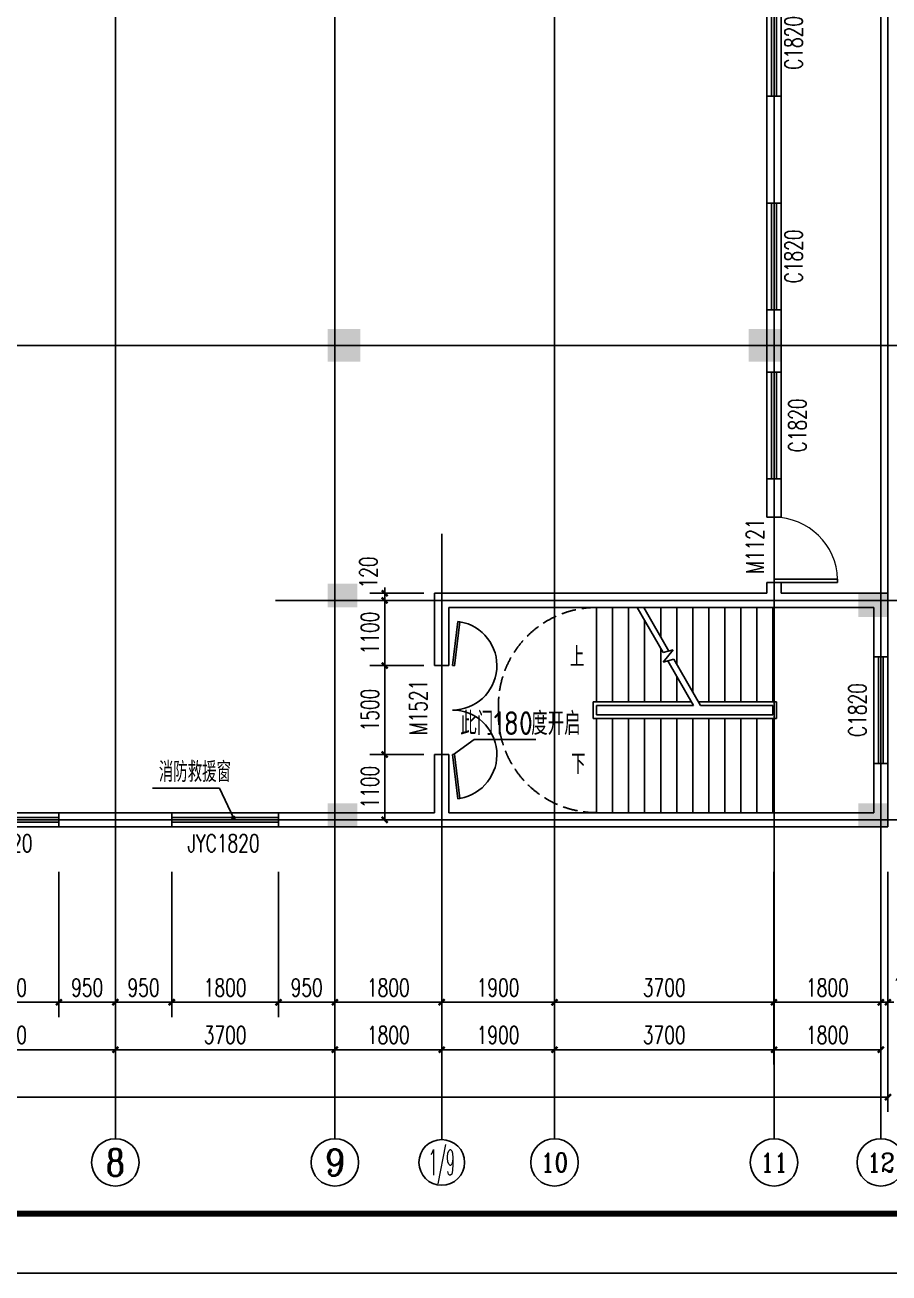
# Model space of a CAD drawing. Extents: x -522490 to 417652, y 450811 to 1108047.
# Drawn here: x 374921 to 389482, y 777246 to 798292 of the extents above; entities that cross this region are included whole.
import ezdxf
from ezdxf.enums import TextEntityAlignment as Align

# ---------------------------------------------------------------- set-up
doc = ezdxf.new("R2010")
doc.units = 0
doc.header["$LTSCALE"] = 1000
doc.header["$MEASUREMENT"] = 0
doc.linetypes.add('DASH', pattern=[0.35, 0.25, -0.1])
for name, color, linetype in [('AXIS', 3, 'Continuous'), ('AXIS_TEXT', 7, 'Continuous'), ('COLU_HATCH', 2, 'Continuous'), ('DIM_LEAD', 3, 'Continuous'), ('DIM_SYMB', 3, 'Continuous'), ('DOTE', 1, 'Continuous'), ('PUB_DIM', 3, 'Continuous'), ('PUB_TEXT', 7, 'Continuous'), ('PUB_TITLE', 4, 'Continuous'), ('STAIR', 2, 'Continuous'), ('WALL', 9, 'Continuous'), ('WINDOW', 4, 'Continuous'), ('WINDOW_TEXT', 7, 'Continuous')]:
    doc.layers.add(name, color=color, linetype=linetype)
doc.styles.add('_TCH_AXIS', font='COMPLEX', dxfattribs={"bigfont": 'GBCBIG'})
doc.styles.add('_TCH_DIM', font='SIMPLEX', dxfattribs={"bigfont": 'GBCBIG'})
doc.styles.add('_TCH_DIM_T3', font='SIMPLEX', dxfattribs={"width": 0.705882, "bigfont": 'GBCBIG'})
doc.styles.add('_TCH_WINDOW', font='SIMPLEX', dxfattribs={"bigfont": 'GBCBIG'})
doc.styles.add('COMPLEX', font='COMPLEX')
doc.styles.get("Standard").update_dxf_attribs({"font": 'gbenor.shx', "bigfont": 'gbcbig.shx'})
doc.dimstyles.new('_TCH_ARCH&&100', dxfattribs={"dimtxt": 297.5, "dimasz": 100, "dimexe": 250, "dimexo": 300, "dimgap": 100, "dimtad": 1, "dimdec": 0, "dimzin": 0, "dimdsep": 46, "dimtxsty": '_TCH_DIM_T3', "dimblk": 'ARCHTICK', "dimcen": 0.09, "dimclrt": 7, "dimazin": 2, "dimtfac": 1, "dimtdec": 0, "dimtix": 1, "dimtmove": 2, "dimatfit": 3, "dimfxl": 0, "dimtolj": 1, "dimtzin": 0, "dimarcsym": 0})

# ---------------------------------------------------------------- blocks, each defined once
blk = doc.blocks.new('_AXISO')
blk.add_circle((0, 0), 0.5)
at = {"layer": 'AXIS_TEXT', "style": 'COMPLEX', "width": 1.041667}
blk.add_attdef('A', text='', height=0.56, dxfattribs=at).set_placement((-0.25, -0.28), (0.25, -0.28), align=Align.FIT)
blk = doc.blocks.new('zhu11')
at = {"layer": 'COLU_HATCH'}
for points in [[(258251, 796763), (258251, 797313), (257701, 797313), (257701, 796763)], [(265341, 796763), (265341, 797313), (264791, 797313), (264791, 796763)], [(258201, 792618), (258201, 793018), (257701, 793018), (257701, 792618)], [(267141, 792458), (267141, 792858), (266641, 792858), (266641, 792458)], [(258201, 788918), (258201, 789318), (257701, 789318), (257701, 788918)], [(267141, 788918), (267141, 789318), (266641, 789318), (266641, 788918)]]:
    blk.add_hatch(color=256, dxfattribs=at).paths.add_polyline_path(points)
blk = doc.blocks.new('_ArchTick')
at = {"color": 0, "linetype": 'ByBlock', "const_width": 0.4}
blk.add_lwpolyline([(-0.5, -0.5), (0.5, 0.5)], dxfattribs=at)
blk = doc.blocks.new('*D293')
at = {"layer": 'Defpoints', "color": 0}
for p in [(380983, 788709), (381944, 788709), (381944, 788589)]:
    blk.add_point(p, dxfattribs=at)
at = {"layer": 'PUB_DIM', "color": 0, "lineweight": -2}
for p, q in [((381644, 788709), (380733, 788709)), ((380983, 788709), (380983, 788809)), ((380983, 788589), (380983, 788709)), ((381644, 788589), (380733, 788589)), ((380983, 788589), (380983, 788489))]:
    blk.add_line(p, q, dxfattribs=at)
at = {"layer": 'PUB_DIM', "color": 0, "lineweight": -2, "xscale": 100, "yscale": 100, "zscale": 100}
for p, rotation in [((380983, 788709), 270), ((380983, 788589), 90)]:
    blk.add_blockref('_ArchTick', p, dxfattribs=dict(at, rotation=rotation))
at = {"layer": 'PUB_DIM', "color": 7, "insert": (380708, 789059), "char_height": 297.5, "attachment_point": 5, "rotation": 90, "style": '_TCH_DIM_T3'}
blk.add_mtext('\\A1;120', dxfattribs=at)
blk = doc.blocks.new('*D294')
at = {"layer": 'Defpoints', "color": 0}
for p in [(380983, 788589), (381944, 788589), (381944, 787489)]:
    blk.add_point(p, dxfattribs=at)
at = {"layer": 'PUB_DIM', "color": 0, "lineweight": -2}
for p, q in [((381644, 788589), (380733, 788589)), ((380983, 787489), (380983, 788589)), ((381644, 787489), (380733, 787489))]:
    blk.add_line(p, q, dxfattribs=at)
at = {"layer": 'PUB_DIM', "color": 0, "lineweight": -2, "xscale": 100, "yscale": 100, "zscale": 100}
for p, rotation in [((380983, 788589), 90), ((380983, 787489), 270)]:
    blk.add_blockref('_ArchTick', p, dxfattribs=dict(at, rotation=rotation))
at = {"layer": 'PUB_DIM', "color": 7, "insert": (380735, 788039), "char_height": 297.5, "attachment_point": 5, "rotation": 90, "style": '_TCH_DIM_T3'}
blk.add_mtext('\\A1;1100', dxfattribs=at)
blk = doc.blocks.new('*D295')
at = {"layer": 'Defpoints', "color": 0}
for p in [(380983, 787489), (381944, 787489), (381944, 785989)]:
    blk.add_point(p, dxfattribs=at)
at = {"layer": 'PUB_DIM', "color": 0, "lineweight": -2}
for p, q in [((381644, 787489), (380733, 787489)), ((380983, 785989), (380983, 787489)), ((381644, 785989), (380733, 785989))]:
    blk.add_line(p, q, dxfattribs=at)
at = {"layer": 'PUB_DIM', "color": 0, "lineweight": -2, "xscale": 100, "yscale": 100, "zscale": 100}
for p, rotation in [((380983, 787489), 90), ((380983, 785989), 270)]:
    blk.add_blockref('_ArchTick', p, dxfattribs=dict(at, rotation=rotation))
at = {"layer": 'PUB_DIM', "color": 7, "insert": (380735, 786739), "char_height": 297.5, "attachment_point": 5, "rotation": 90, "style": '_TCH_DIM_T3'}
blk.add_mtext('\\A1;1500', dxfattribs=at)
blk = doc.blocks.new('*D296')
at = {"layer": 'Defpoints', "color": 0}
for p in [(380983, 785989), (381944, 785989), (381944, 784889)]:
    blk.add_point(p, dxfattribs=at)
at = {"layer": 'PUB_DIM', "color": 0, "lineweight": -2}
for p, q in [((381644, 785989), (380733, 785989)), ((380983, 784889), (380983, 785989)), ((381644, 784889), (380733, 784889))]:
    blk.add_line(p, q, dxfattribs=at)
at = {"layer": 'PUB_DIM', "color": 0, "lineweight": -2, "xscale": 100, "yscale": 100, "zscale": 100}
for p, rotation in [((380983, 785989), 90), ((380983, 784889), 270)]:
    blk.add_blockref('_ArchTick', p, dxfattribs=dict(at, rotation=rotation))
at = {"layer": 'PUB_DIM', "color": 7, "insert": (380735, 785439), "char_height": 297.5, "attachment_point": 5, "rotation": 90, "style": '_TCH_DIM_T3'}
blk.add_mtext('\\A1;1100', dxfattribs=at)
blk = doc.blocks.new('*D491')
at = {"layer": 'AXIS', "color": 0, "lineweight": -2}
for p, q in [((373694, 784012), (373694, 781562)), ((375494, 784012), (375494, 781562)), ((373694, 781812), (375494, 781812))]:
    blk.add_line(p, q, dxfattribs=at)
at = {"layer": 'Defpoints', "color": 0}
for p in [(373694, 784312), (375494, 784312), (375494, 781812)]:
    blk.add_point(p, dxfattribs=at)
at = {"layer": 'AXIS', "color": 0, "lineweight": -2, "xscale": 100, "yscale": 100, "zscale": 100, "rotation": 180}
blk.add_blockref('_ArchTick', (373694, 781812), dxfattribs=at)
at = {"layer": 'AXIS', "color": 0, "lineweight": -2, "xscale": 100, "yscale": 100, "zscale": 100}
blk.add_blockref('_ArchTick', (375494, 781812), dxfattribs=at)
at = {"layer": 'AXIS', "color": 7, "insert": (374594, 782060), "char_height": 297.5, "attachment_point": 5, "style": '_TCH_DIM_T3'}
blk.add_mtext('\\A1;1800', dxfattribs=at)
blk = doc.blocks.new('*D492')
at = {"layer": 'AXIS', "color": 0, "lineweight": -2}
for p, q in [((375494, 784012), (375494, 781562)), ((376444, 784012), (376444, 781562)), ((375494, 781812), (376444, 781812))]:
    blk.add_line(p, q, dxfattribs=at)
at = {"layer": 'Defpoints', "color": 0}
for p in [(375494, 784312), (376444, 784312), (376444, 781812)]:
    blk.add_point(p, dxfattribs=at)
at = {"layer": 'AXIS', "color": 0, "lineweight": -2, "xscale": 100, "yscale": 100, "zscale": 100, "rotation": 180}
blk.add_blockref('_ArchTick', (375494, 781812), dxfattribs=at)
at = {"layer": 'AXIS', "color": 0, "lineweight": -2, "xscale": 100, "yscale": 100, "zscale": 100}
blk.add_blockref('_ArchTick', (376444, 781812), dxfattribs=at)
at = {"layer": 'AXIS', "color": 7, "insert": (375969, 782060), "char_height": 297.5, "attachment_point": 5, "style": '_TCH_DIM_T3'}
blk.add_mtext('\\A1;950', dxfattribs=at)
blk = doc.blocks.new('*D493')
at = {"layer": 'AXIS', "color": 0, "lineweight": -2}
for p, q in [((376444, 784012), (376444, 781562)), ((377394, 784012), (377394, 781562)), ((376444, 781812), (377394, 781812))]:
    blk.add_line(p, q, dxfattribs=at)
at = {"layer": 'Defpoints', "color": 0}
for p in [(376444, 784312), (377394, 784312), (377394, 781812)]:
    blk.add_point(p, dxfattribs=at)
at = {"layer": 'AXIS', "color": 0, "lineweight": -2, "xscale": 100, "yscale": 100, "zscale": 100, "rotation": 180}
blk.add_blockref('_ArchTick', (376444, 781812), dxfattribs=at)
at = {"layer": 'AXIS', "color": 0, "lineweight": -2, "xscale": 100, "yscale": 100, "zscale": 100}
blk.add_blockref('_ArchTick', (377394, 781812), dxfattribs=at)
at = {"layer": 'AXIS', "color": 7, "insert": (376919, 782060), "char_height": 297.5, "attachment_point": 5, "style": '_TCH_DIM_T3'}
blk.add_mtext('\\A1;950', dxfattribs=at)
blk = doc.blocks.new('*D494')
at = {"layer": 'AXIS', "color": 0, "lineweight": -2}
for p, q in [((377394, 784012), (377394, 781562)), ((379194, 784012), (379194, 781562)), ((377394, 781812), (379194, 781812))]:
    blk.add_line(p, q, dxfattribs=at)
at = {"layer": 'Defpoints', "color": 0}
for p in [(377394, 784312), (379194, 784312), (379194, 781812)]:
    blk.add_point(p, dxfattribs=at)
at = {"layer": 'AXIS', "color": 0, "lineweight": -2, "xscale": 100, "yscale": 100, "zscale": 100, "rotation": 180}
blk.add_blockref('_ArchTick', (377394, 781812), dxfattribs=at)
at = {"layer": 'AXIS', "color": 0, "lineweight": -2, "xscale": 100, "yscale": 100, "zscale": 100}
blk.add_blockref('_ArchTick', (379194, 781812), dxfattribs=at)
at = {"layer": 'AXIS', "color": 7, "insert": (378294, 782060), "char_height": 297.5, "attachment_point": 5, "style": '_TCH_DIM_T3'}
blk.add_mtext('\\A1;1800', dxfattribs=at)
blk = doc.blocks.new('*D495')
at = {"layer": 'AXIS', "color": 0, "lineweight": -2}
for p, q in [((379194, 784012), (379194, 781562)), ((380144, 784012), (380144, 781562)), ((379194, 781812), (380144, 781812))]:
    blk.add_line(p, q, dxfattribs=at)
at = {"layer": 'Defpoints', "color": 0}
for p in [(379194, 784312), (380144, 784312), (380144, 781812)]:
    blk.add_point(p, dxfattribs=at)
at = {"layer": 'AXIS', "color": 0, "lineweight": -2, "xscale": 100, "yscale": 100, "zscale": 100, "rotation": 180}
blk.add_blockref('_ArchTick', (379194, 781812), dxfattribs=at)
at = {"layer": 'AXIS', "color": 0, "lineweight": -2, "xscale": 100, "yscale": 100, "zscale": 100}
blk.add_blockref('_ArchTick', (380144, 781812), dxfattribs=at)
at = {"layer": 'AXIS', "color": 7, "insert": (379669, 782060), "char_height": 297.5, "attachment_point": 5, "style": '_TCH_DIM_T3'}
blk.add_mtext('\\A1;950', dxfattribs=at)
blk = doc.blocks.new('*D496')
at = {"layer": 'AXIS', "color": 0, "lineweight": -2}
for p, q in [((380144, 784012), (380144, 781562)), ((381944, 784012), (381944, 781562)), ((380144, 781812), (381944, 781812))]:
    blk.add_line(p, q, dxfattribs=at)
at = {"layer": 'Defpoints', "color": 0}
for p in [(380144, 784312), (381944, 784312), (381944, 781812)]:
    blk.add_point(p, dxfattribs=at)
at = {"layer": 'AXIS', "color": 0, "lineweight": -2, "xscale": 100, "yscale": 100, "zscale": 100, "rotation": 180}
blk.add_blockref('_ArchTick', (380144, 781812), dxfattribs=at)
at = {"layer": 'AXIS', "color": 0, "lineweight": -2, "xscale": 100, "yscale": 100, "zscale": 100}
blk.add_blockref('_ArchTick', (381944, 781812), dxfattribs=at)
at = {"layer": 'AXIS', "color": 7, "insert": (381044, 782060), "char_height": 297.5, "attachment_point": 5, "style": '_TCH_DIM_T3'}
blk.add_mtext('\\A1;1800', dxfattribs=at)
blk = doc.blocks.new('*D497')
at = {"layer": 'AXIS', "color": 0, "lineweight": -2}
for p, q in [((381944, 784012), (381944, 781562)), ((383844, 784012), (383844, 781562)), ((381944, 781812), (383844, 781812))]:
    blk.add_line(p, q, dxfattribs=at)
at = {"layer": 'Defpoints', "color": 0}
for p in [(381944, 784312), (383844, 784312), (383844, 781812)]:
    blk.add_point(p, dxfattribs=at)
at = {"layer": 'AXIS', "color": 0, "lineweight": -2, "xscale": 100, "yscale": 100, "zscale": 100, "rotation": 180}
blk.add_blockref('_ArchTick', (381944, 781812), dxfattribs=at)
at = {"layer": 'AXIS', "color": 0, "lineweight": -2, "xscale": 100, "yscale": 100, "zscale": 100}
blk.add_blockref('_ArchTick', (383844, 781812), dxfattribs=at)
at = {"layer": 'AXIS', "color": 7, "insert": (382894, 782060), "char_height": 297.5, "attachment_point": 5, "style": '_TCH_DIM_T3'}
blk.add_mtext('\\A1;1900', dxfattribs=at)
blk = doc.blocks.new('*D498')
at = {"layer": 'AXIS', "color": 0, "lineweight": -2}
for p, q in [((383844, 784012), (383844, 781562)), ((387544, 784012), (387544, 781562)), ((383844, 781812), (387544, 781812))]:
    blk.add_line(p, q, dxfattribs=at)
at = {"layer": 'Defpoints', "color": 0}
for p in [(383844, 784312), (387544, 784312), (387544, 781812)]:
    blk.add_point(p, dxfattribs=at)
at = {"layer": 'AXIS', "color": 0, "lineweight": -2, "xscale": 100, "yscale": 100, "zscale": 100, "rotation": 180}
blk.add_blockref('_ArchTick', (383844, 781812), dxfattribs=at)
at = {"layer": 'AXIS', "color": 0, "lineweight": -2, "xscale": 100, "yscale": 100, "zscale": 100}
blk.add_blockref('_ArchTick', (387544, 781812), dxfattribs=at)
at = {"layer": 'AXIS', "color": 7, "insert": (385694, 782060), "char_height": 297.5, "attachment_point": 5, "style": '_TCH_DIM_T3'}
blk.add_mtext('\\A1;3700', dxfattribs=at)
blk = doc.blocks.new('*D499')
at = {"layer": 'AXIS', "color": 0, "lineweight": -2}
for p, q in [((387544, 784012), (387544, 781562)), ((389344, 784012), (389344, 781562)), ((387544, 781812), (389344, 781812))]:
    blk.add_line(p, q, dxfattribs=at)
at = {"layer": 'Defpoints', "color": 0}
for p in [(387544, 784312), (389344, 784312), (389344, 781812)]:
    blk.add_point(p, dxfattribs=at)
at = {"layer": 'AXIS', "color": 0, "lineweight": -2, "xscale": 100, "yscale": 100, "zscale": 100, "rotation": 180}
blk.add_blockref('_ArchTick', (387544, 781812), dxfattribs=at)
at = {"layer": 'AXIS', "color": 0, "lineweight": -2, "xscale": 100, "yscale": 100, "zscale": 100}
blk.add_blockref('_ArchTick', (389344, 781812), dxfattribs=at)
at = {"layer": 'AXIS', "color": 7, "insert": (388444, 782060), "char_height": 297.5, "attachment_point": 5, "style": '_TCH_DIM_T3'}
blk.add_mtext('\\A1;1800', dxfattribs=at)
blk = doc.blocks.new('*D500')
at = {"layer": 'AXIS', "color": 0, "lineweight": -2}
for p, q in [((389344, 784012), (389344, 781562)), ((389464, 784012), (389464, 781562)), ((389344, 781812), (389244, 781812)), ((389344, 781812), (389464, 781812)), ((389464, 781812), (389564, 781812))]:
    blk.add_line(p, q, dxfattribs=at)
at = {"layer": 'Defpoints', "color": 0}
for p in [(389344, 784312), (389464, 784312), (389464, 781812)]:
    blk.add_point(p, dxfattribs=at)
at = {"layer": 'AXIS', "color": 0, "lineweight": -2, "xscale": 100, "yscale": 100, "zscale": 100}
blk.add_blockref('_ArchTick', (389344, 781812), dxfattribs=at)
at = {"layer": 'AXIS', "color": 0, "lineweight": -2, "xscale": 100, "yscale": 100, "zscale": 100, "rotation": 180}
blk.add_blockref('_ArchTick', (389464, 781812), dxfattribs=at)
at = {"layer": 'AXIS', "color": 7, "insert": (389814, 782087), "char_height": 297.5, "attachment_point": 5, "style": '_TCH_DIM_T3'}
blk.add_mtext('\\A1;120', dxfattribs=at)
blk = doc.blocks.new('*D507')
at = {"layer": 'AXIS', "color": 0, "lineweight": -2}
for p, q in [((372744, 783212), (372744, 780762)), ((376444, 783212), (376444, 780762)), ((372744, 781012), (376444, 781012))]:
    blk.add_line(p, q, dxfattribs=at)
at = {"layer": 'Defpoints', "color": 0}
for p in [(372744, 783512), (376444, 783512), (376444, 781012)]:
    blk.add_point(p, dxfattribs=at)
at = {"layer": 'AXIS', "color": 0, "lineweight": -2, "xscale": 100, "yscale": 100, "zscale": 100, "rotation": 180}
blk.add_blockref('_ArchTick', (372744, 781012), dxfattribs=at)
at = {"layer": 'AXIS', "color": 0, "lineweight": -2, "xscale": 100, "yscale": 100, "zscale": 100}
blk.add_blockref('_ArchTick', (376444, 781012), dxfattribs=at)
at = {"layer": 'AXIS', "color": 7, "insert": (374594, 781260), "char_height": 297.5, "attachment_point": 5, "style": '_TCH_DIM_T3'}
blk.add_mtext('\\A1;3700', dxfattribs=at)
blk = doc.blocks.new('*D508')
at = {"layer": 'AXIS', "color": 0, "lineweight": -2}
for p, q in [((376444, 783212), (376444, 780762)), ((380144, 783212), (380144, 780762)), ((376444, 781012), (380144, 781012))]:
    blk.add_line(p, q, dxfattribs=at)
at = {"layer": 'Defpoints', "color": 0}
for p in [(376444, 783512), (380144, 783512), (380144, 781012)]:
    blk.add_point(p, dxfattribs=at)
at = {"layer": 'AXIS', "color": 0, "lineweight": -2, "xscale": 100, "yscale": 100, "zscale": 100, "rotation": 180}
blk.add_blockref('_ArchTick', (376444, 781012), dxfattribs=at)
at = {"layer": 'AXIS', "color": 0, "lineweight": -2, "xscale": 100, "yscale": 100, "zscale": 100}
blk.add_blockref('_ArchTick', (380144, 781012), dxfattribs=at)
at = {"layer": 'AXIS', "color": 7, "insert": (378294, 781260), "char_height": 297.5, "attachment_point": 5, "style": '_TCH_DIM_T3'}
blk.add_mtext('\\A1;3700', dxfattribs=at)
blk = doc.blocks.new('*D509')
at = {"layer": 'AXIS', "color": 0, "lineweight": -2}
for p, q in [((380144, 783212), (380144, 780762)), ((381944, 783212), (381944, 780762)), ((380144, 781012), (381944, 781012))]:
    blk.add_line(p, q, dxfattribs=at)
at = {"layer": 'Defpoints', "color": 0}
for p in [(380144, 783512), (381944, 783512), (381944, 781012)]:
    blk.add_point(p, dxfattribs=at)
at = {"layer": 'AXIS', "color": 0, "lineweight": -2, "xscale": 100, "yscale": 100, "zscale": 100, "rotation": 180}
blk.add_blockref('_ArchTick', (380144, 781012), dxfattribs=at)
at = {"layer": 'AXIS', "color": 0, "lineweight": -2, "xscale": 100, "yscale": 100, "zscale": 100}
blk.add_blockref('_ArchTick', (381944, 781012), dxfattribs=at)
at = {"layer": 'AXIS', "color": 7, "insert": (381044, 781260), "char_height": 297.5, "attachment_point": 5, "style": '_TCH_DIM_T3'}
blk.add_mtext('\\A1;1800', dxfattribs=at)
blk = doc.blocks.new('*D510')
at = {"layer": 'AXIS', "color": 0, "lineweight": -2}
for p, q in [((381944, 783212), (381944, 780762)), ((383844, 783212), (383844, 780762)), ((381944, 781012), (383844, 781012))]:
    blk.add_line(p, q, dxfattribs=at)
at = {"layer": 'Defpoints', "color": 0}
for p in [(381944, 783512), (383844, 783512), (383844, 781012)]:
    blk.add_point(p, dxfattribs=at)
at = {"layer": 'AXIS', "color": 0, "lineweight": -2, "xscale": 100, "yscale": 100, "zscale": 100, "rotation": 180}
blk.add_blockref('_ArchTick', (381944, 781012), dxfattribs=at)
at = {"layer": 'AXIS', "color": 0, "lineweight": -2, "xscale": 100, "yscale": 100, "zscale": 100}
blk.add_blockref('_ArchTick', (383844, 781012), dxfattribs=at)
at = {"layer": 'AXIS', "color": 7, "insert": (382894, 781260), "char_height": 297.5, "attachment_point": 5, "style": '_TCH_DIM_T3'}
blk.add_mtext('\\A1;1900', dxfattribs=at)
blk = doc.blocks.new('*D511')
at = {"layer": 'AXIS', "color": 0, "lineweight": -2}
for p, q in [((383844, 783212), (383844, 780762)), ((387544, 783212), (387544, 780762)), ((383844, 781012), (387544, 781012))]:
    blk.add_line(p, q, dxfattribs=at)
at = {"layer": 'Defpoints', "color": 0}
for p in [(383844, 783512), (387544, 783512), (387544, 781012)]:
    blk.add_point(p, dxfattribs=at)
at = {"layer": 'AXIS', "color": 0, "lineweight": -2, "xscale": 100, "yscale": 100, "zscale": 100, "rotation": 180}
blk.add_blockref('_ArchTick', (383844, 781012), dxfattribs=at)
at = {"layer": 'AXIS', "color": 0, "lineweight": -2, "xscale": 100, "yscale": 100, "zscale": 100}
blk.add_blockref('_ArchTick', (387544, 781012), dxfattribs=at)
at = {"layer": 'AXIS', "color": 7, "insert": (385694, 781260), "char_height": 297.5, "attachment_point": 5, "style": '_TCH_DIM_T3'}
blk.add_mtext('\\A1;3700', dxfattribs=at)
blk = doc.blocks.new('*D512')
at = {"layer": 'AXIS', "color": 0, "lineweight": -2}
for p, q in [((387544, 783212), (387544, 780762)), ((389344, 783212), (389344, 780762)), ((387544, 781012), (389344, 781012))]:
    blk.add_line(p, q, dxfattribs=at)
at = {"layer": 'Defpoints', "color": 0}
for p in [(387544, 783512), (389344, 783512), (389344, 781012)]:
    blk.add_point(p, dxfattribs=at)
at = {"layer": 'AXIS', "color": 0, "lineweight": -2, "xscale": 100, "yscale": 100, "zscale": 100, "rotation": 180}
blk.add_blockref('_ArchTick', (387544, 781012), dxfattribs=at)
at = {"layer": 'AXIS', "color": 0, "lineweight": -2, "xscale": 100, "yscale": 100, "zscale": 100}
blk.add_blockref('_ArchTick', (389344, 781012), dxfattribs=at)
at = {"layer": 'AXIS', "color": 7, "insert": (388444, 781260), "char_height": 297.5, "attachment_point": 5, "style": '_TCH_DIM_T3'}
blk.add_mtext('\\A1;1800', dxfattribs=at)
blk = doc.blocks.new('*D513')
at = {"layer": 'AXIS', "color": 0, "lineweight": -2}
for p, q in [((352224, 783212), (352224, 779962)), ((389464, 783212), (389464, 779962)), ((352224, 780212), (389464, 780212))]:
    blk.add_line(p, q, dxfattribs=at)
at = {"layer": 'Defpoints', "color": 0}
for p in [(352224, 783512), (389464, 783512), (389464, 780212)]:
    blk.add_point(p, dxfattribs=at)
at = {"layer": 'AXIS', "color": 0, "lineweight": -2, "xscale": 100, "yscale": 100, "zscale": 100, "rotation": 180}
blk.add_blockref('_ArchTick', (352224, 780212), dxfattribs=at)
at = {"layer": 'AXIS', "color": 0, "lineweight": -2, "xscale": 100, "yscale": 100, "zscale": 100}
blk.add_blockref('_ArchTick', (389464, 780212), dxfattribs=at)
at = {"layer": 'AXIS', "color": 7, "insert": (370844, 780460), "char_height": 297.5, "attachment_point": 5, "style": '_TCH_DIM_T3'}
blk.add_mtext('\\A1;37240', dxfattribs=at)
blk = doc.blocks.new('$TCHSYS$WIN2D')
for p, q in [((-0.5, 0.5), (0.5, 0.5)), ((-0.5, 0.5), (-0.5, -0.5)), ((0.5, 0.5), (0.5, -0.5)), ((0.5, 0.167), (-0.5, 0.167)), ((0.5, -0.167), (-0.5, -0.167)), ((-0.5, -0.5), (0.5, -0.5))]:
    blk.add_line(p, q)
blk = doc.blocks.new('$DorLib2D$00000021')
for p, q in [((-0.993, 0.203), (-0.996, 0.181)), ((-0.996, 0.181), (-0.5, 0.12)), ((-0.497, 0.142), (-0.993, 0.203)), ((-0.5, 0.12), (-0.497, 0.142)), ((0.497, 0.142), (0.993, 0.203)), ((0.5, 0.12), (0.497, 0.142)), ((0.996, 0.181), (0.5, 0.12)), ((0.993, 0.203), (0.996, 0.181))]:
    blk.add_line(p, q)
blk.add_lwpolyline([(0.996, 0.181), (0.993, 0.203), (0.993, 0.203)])
for centre, start, end in [((-0.5, 0.12), 0, 170.3998), ((0.5, 0.12), 9.6002, 180)]:
    blk.add_arc(centre, 0.5, start, end)
blk = doc.blocks.new('$DorLib2D$00000001')
for p, q in [((0.45, 0.975), (0.5, 0.975)), ((0.45, 0), (0.45, 0.975)), ((0.5, 0), (0.5, 0.975)), ((0.5, 0), (0.45, 0))]:
    blk.add_line(p, q)
at = {"lineweight": 13}
blk.add_arc((0.475, 0), 0.975, 91.4693, 180, dxfattribs=at)

msp = doc.modelspace()

# ---------------------------------------------------------------- linework, layer by layer
for p, q in [((389344.3, 811889.2), (389344.3, 788709.2)), ((389464.3, 811889.2), (389464.3, 788709.2))]:
    msp.add_line(p, q)
msp.add_lwpolyline([(382141, 785991.2), (382490.5, 786240.4), (383531.5, 786240.4)])
at = {"linetype": 'DASH'}
for centre, start, end in [((384554.4, 786814.2), 90, 182.59738), ((384554.4, 786664.2), 177.40262, 270)]:
    msp.add_arc(centre, 1655, start, end, dxfattribs=at)
at = {"layer": 'AXIS'}
for p, q in [((376444.3, 783511.7), (376444.3, 779511.7)), ((380144.3, 783511.7), (380144.3, 779511.7)), ((381944.3, 783511.7), (381944.3, 779496.7)), ((383844.3, 783511.7), (383844.3, 779511.7)), ((387544.3, 783511.7), (387544.3, 779511.7)), ((389344.3, 783511.7), (389344.3, 779511.7))]:
    msp.add_line(p, q, dxfattribs=at)
at = {"layer": 'DIM_LEAD'}
for p, q in [((378199.8, 785422.6), (377072.3, 785422.6)), ((378432.5, 784921.6), (378199.8, 785422.6))]:
    msp.add_line(p, q, dxfattribs=at)
at = {"layer": 'DIM_LEAD', "const_width": 40}
msp.add_lwpolyline([(378440.9, 784903.5, 1), (378424.1, 784939.7, 1)], format="xyb", close=True, dxfattribs=at)
at = {"layer": 'DIM_SYMB'}
for points in [[(384419.3, 787644.2, 0, 0, 0), (385334.3, 787644.2, 80, 0, 0), (385634.3, 787644.2, 0, 0, 0)], [(384419.3, 785834.2, 0, 0, 0), (388374.3, 785834.2, 0, 0, 0), (388374.3, 787644.2, 0, 0, 0), (386204.3, 787644.2, 80, 0, 0), (385904.3, 787644.2, 0, 0, 0)]]:
    msp.add_lwpolyline(points, format="xyseb", dxfattribs=at)
at = {"layer": 'DOTE'}
for p, q in [((376444.3, 783511.7), (376444.3, 812889.2)), ((380144.3, 783511.7), (380144.3, 812889.2)), ((383844.3, 783511.7), (383844.3, 812889.2)), ((387544.3, 783511.7), (387544.3, 812889.2)), ((389344.3, 783511.7), (389344.3, 812889.2)), ((351344.3, 792889.2), (390100.6, 792889.2)), ((381944.3, 783511.7), (381944.3, 789709.2)), ((389344.3, 788589.2), (379144.3, 788589.2)), ((393900.6, 788589.2), (384380.6, 788589.2)), ((351344.3, 784889.2), (390100.6, 784889.2))]:
    msp.add_line(p, q, dxfattribs=at)
at = {"layer": 'PUB_TITLE'}
msp.add_lwpolyline([(343352.5, 777246.1), (402752.5, 777246.1), (402752.5, 819246.1), (343352.5, 819246.1)], close=True, dxfattribs=at)
at = {"layer": 'PUB_TITLE', "const_width": 100}
msp.add_lwpolyline([(345852.5, 778246.1), (401752.5, 778246.1), (401752.5, 818246.1), (345852.5, 818246.1)], close=True, dxfattribs=at)
at = {"layer": 'STAIR'}
for p, q in [((384554.3, 788469.2), (385235.3, 788469.2)), ((384554.3, 788469.2), (384554.3, 786879.2)), ((384824.3, 788469.2), (384824.3, 786879.2)), ((385094.3, 788469.2), (385094.3, 786879.2)), ((385235.3, 788469.2), (385674.4, 787708.6)), ((385350.8, 788469.2), (387524.3, 788469.2)), ((385350.8, 788469.2), (385774.4, 787735.4)), ((385364.3, 788469.2), (385364.3, 788445.7)), ((385634.3, 788469.2), (385634.3, 787978)), ((385904.3, 788469.2), (385904.3, 787510.4)), ((386174.3, 788469.2), (386174.3, 787042.7)), ((386444.3, 788469.2), (386444.3, 786879.2)), ((386714.3, 788469.2), (386714.3, 786879.2)), ((386984.3, 788469.2), (386984.3, 786879.2)), ((387254.3, 788469.2), (387254.3, 786879.2)), ((387524.3, 788469.2), (387524.3, 786879.2)), ((389224.3, 788469.2), (387524.3, 788469.2)), ((387524.3, 788469.2), (387524.3, 786879.2)), ((389224.3, 785009.2), (389224.3, 788469.2)), ((385364.3, 788245.7), (385364.3, 786879.2)), ((385634.3, 787778), (385634.3, 786879.2)), ((385846.8, 787754.8), (385673.9, 787548.7)), ((385673.9, 787548.7), (385854.3, 787597.1)), ((385674.4, 787708.6), (385846.8, 787754.8)), ((385754.3, 787570.3), (386187.9, 786819.2)), ((385854.3, 787597.1), (386303.4, 786819.2)), ((385904.3, 787310.4), (385904.3, 786879.2)), ((384494.3, 786599.2), (384494.3, 786879.2)), ((384494.3, 786879.2), (386153.3, 786879.2)), ((384554.3, 786819.2), (386187.9, 786819.2)), ((384554.3, 786659.2), (384554.3, 786819.2)), ((384554.3, 786819.2), (386187.9, 786819.2)), ((384554.3, 786819.2), (384554.3, 786659.2)), ((386268.8, 786879.2), (387584.3, 786879.2)), ((386303.4, 786819.2), (387524.3, 786819.2)), ((386303.4, 786819.2), (387524.3, 786819.2)), ((387524.3, 786819.2), (387524.3, 786659.2)), ((387524.3, 786819.2), (387524.3, 786659.2)), ((387584.3, 786879.2), (387584.3, 786599.2)), ((387584.3, 786599.2), (384494.3, 786599.2)), ((387524.3, 786659.2), (384554.3, 786659.2)), ((387524.3, 786659.2), (384554.3, 786659.2)), ((384554.3, 785009.2), (384554.3, 786599.2)), ((384824.3, 785009.2), (384824.3, 786599.2)), ((385094.3, 785009.2), (385094.3, 786599.2)), ((385364.3, 785009.2), (385364.3, 786599.2)), ((385634.3, 785009.2), (385634.3, 786599.2)), ((385904.3, 785009.2), (385904.3, 786599.2)), ((386174.3, 785009.2), (386174.3, 786599.2)), ((386444.3, 785009.2), (386444.3, 786599.2)), ((386714.3, 785009.2), (386714.3, 786599.2)), ((386984.3, 785009.2), (386984.3, 786599.2)), ((387254.3, 785009.2), (387254.3, 786599.2)), ((387524.3, 785009.2), (387524.3, 786599.2)), ((387524.3, 786599.2), (387524.3, 785009.2)), ((387524.3, 785009.2), (384554.3, 785009.2)), ((387524.3, 785009.2), (389224.3, 785009.2))]:
    msp.add_line(p, q, dxfattribs=at)
at = {"layer": 'WALL', "color": 5}
for p, q in [((387424.3, 797089.2), (387424.3, 795289.2)), ((387664.3, 797089.2), (387424.3, 797089.2)), ((387664.3, 795289.2), (387664.3, 797089.2)), ((387424.3, 795289.2), (387664.3, 795289.2)), ((387424.3, 793489.2), (387424.3, 792439.3)), ((387664.3, 793489.2), (387424.3, 793489.2)), ((387664.3, 792439.3), (387664.3, 793489.2)), ((387424.3, 792439.3), (387664.3, 792439.3)), ((387424.3, 790639.3), (387424.3, 789989.5)), ((387664.3, 790639.3), (387424.3, 790639.3)), ((387664.3, 789989.5), (387664.3, 790639.3)), ((387424.3, 789989.5), (387664.3, 789989.5)), ((387664.3, 788889.5), (387424.3, 788889.5)), ((387424.3, 788889.5), (387424.3, 788709.2)), ((387664.3, 788709.2), (387664.3, 788889.5)), ((381824.3, 788709.2), (381824.3, 787489.2)), ((387424.3, 788709.2), (381824.3, 788709.2)), ((389464.3, 788709.2), (387664.3, 788709.2)), ((389464.3, 787639.2), (389464.3, 788709.2)), ((382064.3, 787489.2), (382064.3, 788469.2)), ((387544.3, 788469.2), (382064.3, 788469.2)), ((389224.3, 788469.2), (387544.3, 788469.2)), ((389224.3, 788469.2), (389224.3, 787639.2)), ((389224.3, 787639.2), (389464.3, 787639.2)), ((381824.3, 787489.2), (382064.3, 787489.2)), ((382064.3, 785989.2), (381824.3, 785989.2)), ((381824.3, 785989.2), (381824.3, 785009.2)), ((382064.3, 785009.2), (382064.3, 785989.2)), ((389464.3, 785839.2), (389224.3, 785839.2)), ((389224.3, 785839.2), (389224.3, 785009.2)), ((389464.3, 784769.2), (389464.3, 785839.2)), ((377394.3, 785009.2), (375494.3, 785009.2)), ((375494.3, 785009.2), (375494.3, 784769.2)), ((377394.3, 784769.2), (377394.3, 785009.2)), ((381824.3, 785009.2), (379194.3, 785009.2)), ((379194.3, 785009.2), (379194.3, 784769.2)), ((389224.3, 785009.2), (382064.3, 785009.2)), ((375494.3, 784769.2), (377394.3, 784769.2)), ((379194.3, 784769.2), (381944.3, 784769.2)), ((389464.3, 784769.2), (381944.3, 784769.2))]:
    msp.add_line(p, q, dxfattribs=at)

# ---------------------------------------------------------------- block references
msp.add_blockref('zhu11', (122323.8, -4148.8))
at = {"layer": 'AXIS'}
ref = msp.add_blockref('_AXISO', (376444.3, 779111.7), dxfattribs=dict(at, xscale=800, yscale=800, zscale=800))
ref.add_attrib('A', '8', dxfattribs={"layer": 'AXIS_TEXT', "height": 452, "style": '_TCH_AXIS', "width": 1.097143}).set_placement((376279, 778885.7), (376609.7, 778885.7), align=Align.FIT)
ref = msp.add_blockref('_AXISO', (380144.3, 779111.7), dxfattribs=dict(at, xscale=800, yscale=800, zscale=800))
ref.add_attrib('A', '9', dxfattribs={"layer": 'AXIS_TEXT', "height": 452, "style": '_TCH_AXIS', "width": 1.097143}).set_placement((379979, 778885.7), (380309.7, 778885.7), align=Align.FIT)
ref = msp.add_blockref('_AXISO', (381944.3, 779111.7), dxfattribs=dict(at, xscale=-770.0000000000001, yscale=770.0000000000001, zscale=770.0000000000001))
ref.add_attrib('A', '1/9', dxfattribs={"layer": 'AXIS_TEXT', "height": 435.58, "style": '_TCH_AXIS', "width": 0.411765}).set_placement((381726.6, 778893.9), (382162.1, 778893.9), align=Align.FIT)
ref = msp.add_blockref('_AXISO', (383844.3, 779111.7), dxfattribs=dict(at, xscale=800, yscale=800, zscale=800))
ref.add_attrib('A', '10', dxfattribs={"layer": 'AXIS_TEXT', "height": 316.03, "style": '_TCH_AXIS', "width": 1.05931}).set_placement((383613.2, 778953.7), (384075.5, 778953.7), align=Align.FIT)
ref = msp.add_blockref('_AXISO', (387544.3, 779111.7), dxfattribs=dict(at, xscale=800, yscale=800, zscale=800))
ref.add_attrib('A', '11', dxfattribs={"layer": 'AXIS_TEXT', "height": 314.79, "style": '_TCH_AXIS', "width": 1.287356}).set_placement((387312.8, 778954.3), (387775.9, 778954.3), align=Align.FIT)
ref = msp.add_blockref('_AXISO', (389344.3, 779111.7), dxfattribs=dict(at, xscale=800, yscale=800, zscale=800))
ref.add_attrib('A', '12', dxfattribs={"layer": 'AXIS_TEXT', "height": 314.79, "style": '_TCH_AXIS', "width": 1.065398}).set_placement((389112.8, 778954.3), (389575.9, 778954.3), align=Align.FIT)
at = {"layer": 'WINDOW'}
ref = msp.add_blockref('$TCHSYS$WIN2D', (387544.3, 797989.2), dxfattribs=dict(at, xscale=-1800, yscale=-240, zscale=-1800, rotation=270))
ref.add_attrib('A', 'C1820', (388022.3, 797534.2), dxfattribs={"layer": 'WINDOW_TEXT', "height": 297.5, "rotation": 90, "style": '_TCH_WINDOW', "width": 0.705882})
ref = msp.add_blockref('$TCHSYS$WIN2D', (387544.3, 794389.2), dxfattribs=dict(at, xscale=-1800, yscale=-240, zscale=-1800, rotation=270))
ref.add_attrib('A', 'C1820', (388022.3, 793934.2), dxfattribs={"layer": 'WINDOW_TEXT', "height": 297.5, "rotation": 90, "style": '_TCH_WINDOW', "width": 0.705882})
ref = msp.add_blockref('$TCHSYS$WIN2D', (387544.3, 791539.3), dxfattribs=dict(at, xscale=1800, yscale=-240, zscale=1800, rotation=270))
ref.add_attrib('A', 'C1820', (388088.1, 791084.3), dxfattribs={"layer": 'WINDOW_TEXT', "height": 297.5, "rotation": 90, "style": '_TCH_WINDOW', "width": 0.705882})
ref = msp.add_blockref('$DorLib2D$00000001', (387544.3, 789439.5), dxfattribs=dict(at, xscale=1100, yscale=1100, zscale=1100, rotation=270))
ref.add_attrib('A', 'M1121', (387370.5, 789034.5), dxfattribs={"layer": 'WINDOW_TEXT', "height": 297.5, "rotation": 90, "style": '_TCH_WINDOW', "width": 0.705882})
ref = msp.add_blockref('$DorLib2D$00000021', (381944.3, 786739.2), dxfattribs=dict(at, xscale=1500, yscale=1500, zscale=1500, rotation=270))
ref.add_attrib('A', 'M1521', (381698.1, 786314.2), dxfattribs={"layer": 'WINDOW_TEXT', "height": 297.5, "rotation": 90, "style": '_TCH_WINDOW', "width": 0.705882})
ref = msp.add_blockref('$TCHSYS$WIN2D', (389344.3, 786739.2), dxfattribs=dict(at, xscale=1800, yscale=-240, zscale=1800, rotation=90))
ref.add_attrib('A', 'C1820', (389098.1, 786284.2), dxfattribs={"layer": 'WINDOW_TEXT', "height": 297.5, "rotation": 90, "style": '_TCH_WINDOW', "width": 0.705882})
ref = msp.add_blockref('$TCHSYS$WIN2D', (374594.3, 784889.2), dxfattribs=dict(at, xscale=-1800, yscale=-240, zscale=-1800, rotation=180))
ref.add_attrib('A', 'C1820', (374139.3, 784345.4), dxfattribs={"layer": 'WINDOW_TEXT', "height": 297.5, "style": '_TCH_WINDOW', "width": 0.705882})
ref = msp.add_blockref('$TCHSYS$WIN2D', (378294.3, 784889.2), dxfattribs=dict(at, xscale=-1800, yscale=-240, zscale=-1800, rotation=180))
ref.add_attrib('A', 'JYC1820', (377659.3, 784345.4), dxfattribs={"layer": 'WINDOW_TEXT', "height": 297.5, "style": '_TCH_WINDOW', "width": 0.705882})

# ---------------------------------------------------------------- texts
at = {"layer": 'PUB_TEXT', "style": '_TCH_DIM'}
for s, height, p in [('上', 337.6, (384105.8, 787469.2)), ('消防救援窗', 337.59, (377177.3, 785527.6)), ('下', 337.6, (384124.5, 785659.2))]:
    msp.add_text(s, height=height, dxfattribs=at).set_placement(p)
at = {"layer": 'PUB_TEXT'}
for s, height, p in [('此门', 385.82, (382256.8, 786319.2)), ('180', 400, (382818.5, 786319.2)), ('度开启', 385.82, (383451.9, 786319.2))]:
    msp.add_text(s, height=height, dxfattribs=at).set_placement(p)

# ---------------------------------------------------------------- dimensions: what is measured, and where the dimension line sits
at = {"layer": 'AXIS'}
for p1, p2, distance, picture, middle in [((373694.3, 784311.7), (375494.3, 784311.7), -2500, '*D491', (374594.3, 782060.4)), ((375494.3, 784311.7), (376444.3, 784311.7), -2500, '*D492', (375969.3, 782060.4)), ((376444.3, 784311.7), (377394.3, 784311.7), -2500, '*D493', (376919.3, 782060.4)), ((377394.3, 784311.7), (379194.3, 784311.7), -2500, '*D494', (378294.3, 782060.4)), ((379194.3, 784311.7), (380144.3, 784311.7), -2500, '*D495', (379669.3, 782060.4)), ((380144.3, 784311.7), (381944.3, 784311.7), -2500, '*D496', (381044.3, 782060.4)), ((381944.3, 784311.7), (383844.3, 784311.7), -2500, '*D497', (382894.3, 782060.4)), ((383844.3, 784311.7), (387544.3, 784311.7), -2500, '*D498', (385694.3, 782060.4)), ((387544.3, 784311.7), (389344.3, 784311.7), -2500, '*D499', (388444.3, 782060.4)), ((352224.3, 783511.7), (389464.3, 783511.7), -3300, '*D513', (370844.3, 780460.4)), ((372744.3, 783511.7), (376444.3, 783511.7), -2500, '*D507', (374594.3, 781260.4)), ((376444.3, 783511.7), (380144.3, 783511.7), -2500, '*D508', (378294.3, 781260.4)), ((380144.3, 783511.7), (381944.3, 783511.7), -2500, '*D509', (381044.3, 781260.4)), ((381944.3, 783511.7), (383844.3, 783511.7), -2500, '*D510', (382894.3, 781260.4)), ((383844.3, 783511.7), (387544.3, 783511.7), -2500, '*D511', (385694.3, 781260.4)), ((387544.3, 783511.7), (389344.3, 783511.7), -2500, '*D512', (388444.3, 781260.4))]:
    dim = msp.add_aligned_dim(p1=p1, p2=p2, distance=distance, dimstyle='_TCH_ARCH&&100', dxfattribs=at)
    dim.commit()
    dim.dimension.update_dxf_attribs({"geometry": picture, "text_midpoint": middle})
dim = msp.add_linear_dim(base=(389464.3, 781811.7), p1=(389344.3, 784311.7), p2=(389464.3, 784311.7), angle=0, dimstyle='_TCH_ARCH&&100', dxfattribs=at)
dim.commit()
dim.dimension.update_dxf_attribs({"geometry": '*D500', "text_midpoint": (389814.3, 782086.7), "dimtype": 129})
at = {"layer": 'PUB_DIM'}
dim = msp.add_linear_dim(base=(380983.3, 788709.2), p1=(381944.3, 788589.2), p2=(381944.3, 788709.2), angle=90, dimstyle='_TCH_ARCH&&100', dxfattribs=at)
dim.commit()
dim.dimension.update_dxf_attribs({"geometry": '*D293', "text_midpoint": (380708.3, 789059.2), "dimtype": 129})
for p1, p2, picture, middle in [((381944.3, 787489.2), (381944.3, 788589.2), '*D294', (380734.5, 788039.2)), ((381944.3, 785989.2), (381944.3, 787489.2), '*D295', (380734.5, 786739.2)), ((381944.3, 784889.2), (381944.3, 785989.2), '*D296', (380734.5, 785439.2))]:
    dim = msp.add_aligned_dim(p1=p1, p2=p2, distance=961.1, dimstyle='_TCH_ARCH&&100', dxfattribs=at)
    dim.commit()
    dim.dimension.update_dxf_attribs({"geometry": picture, "text_midpoint": middle})

doc.saveas('drawing.dxf')
